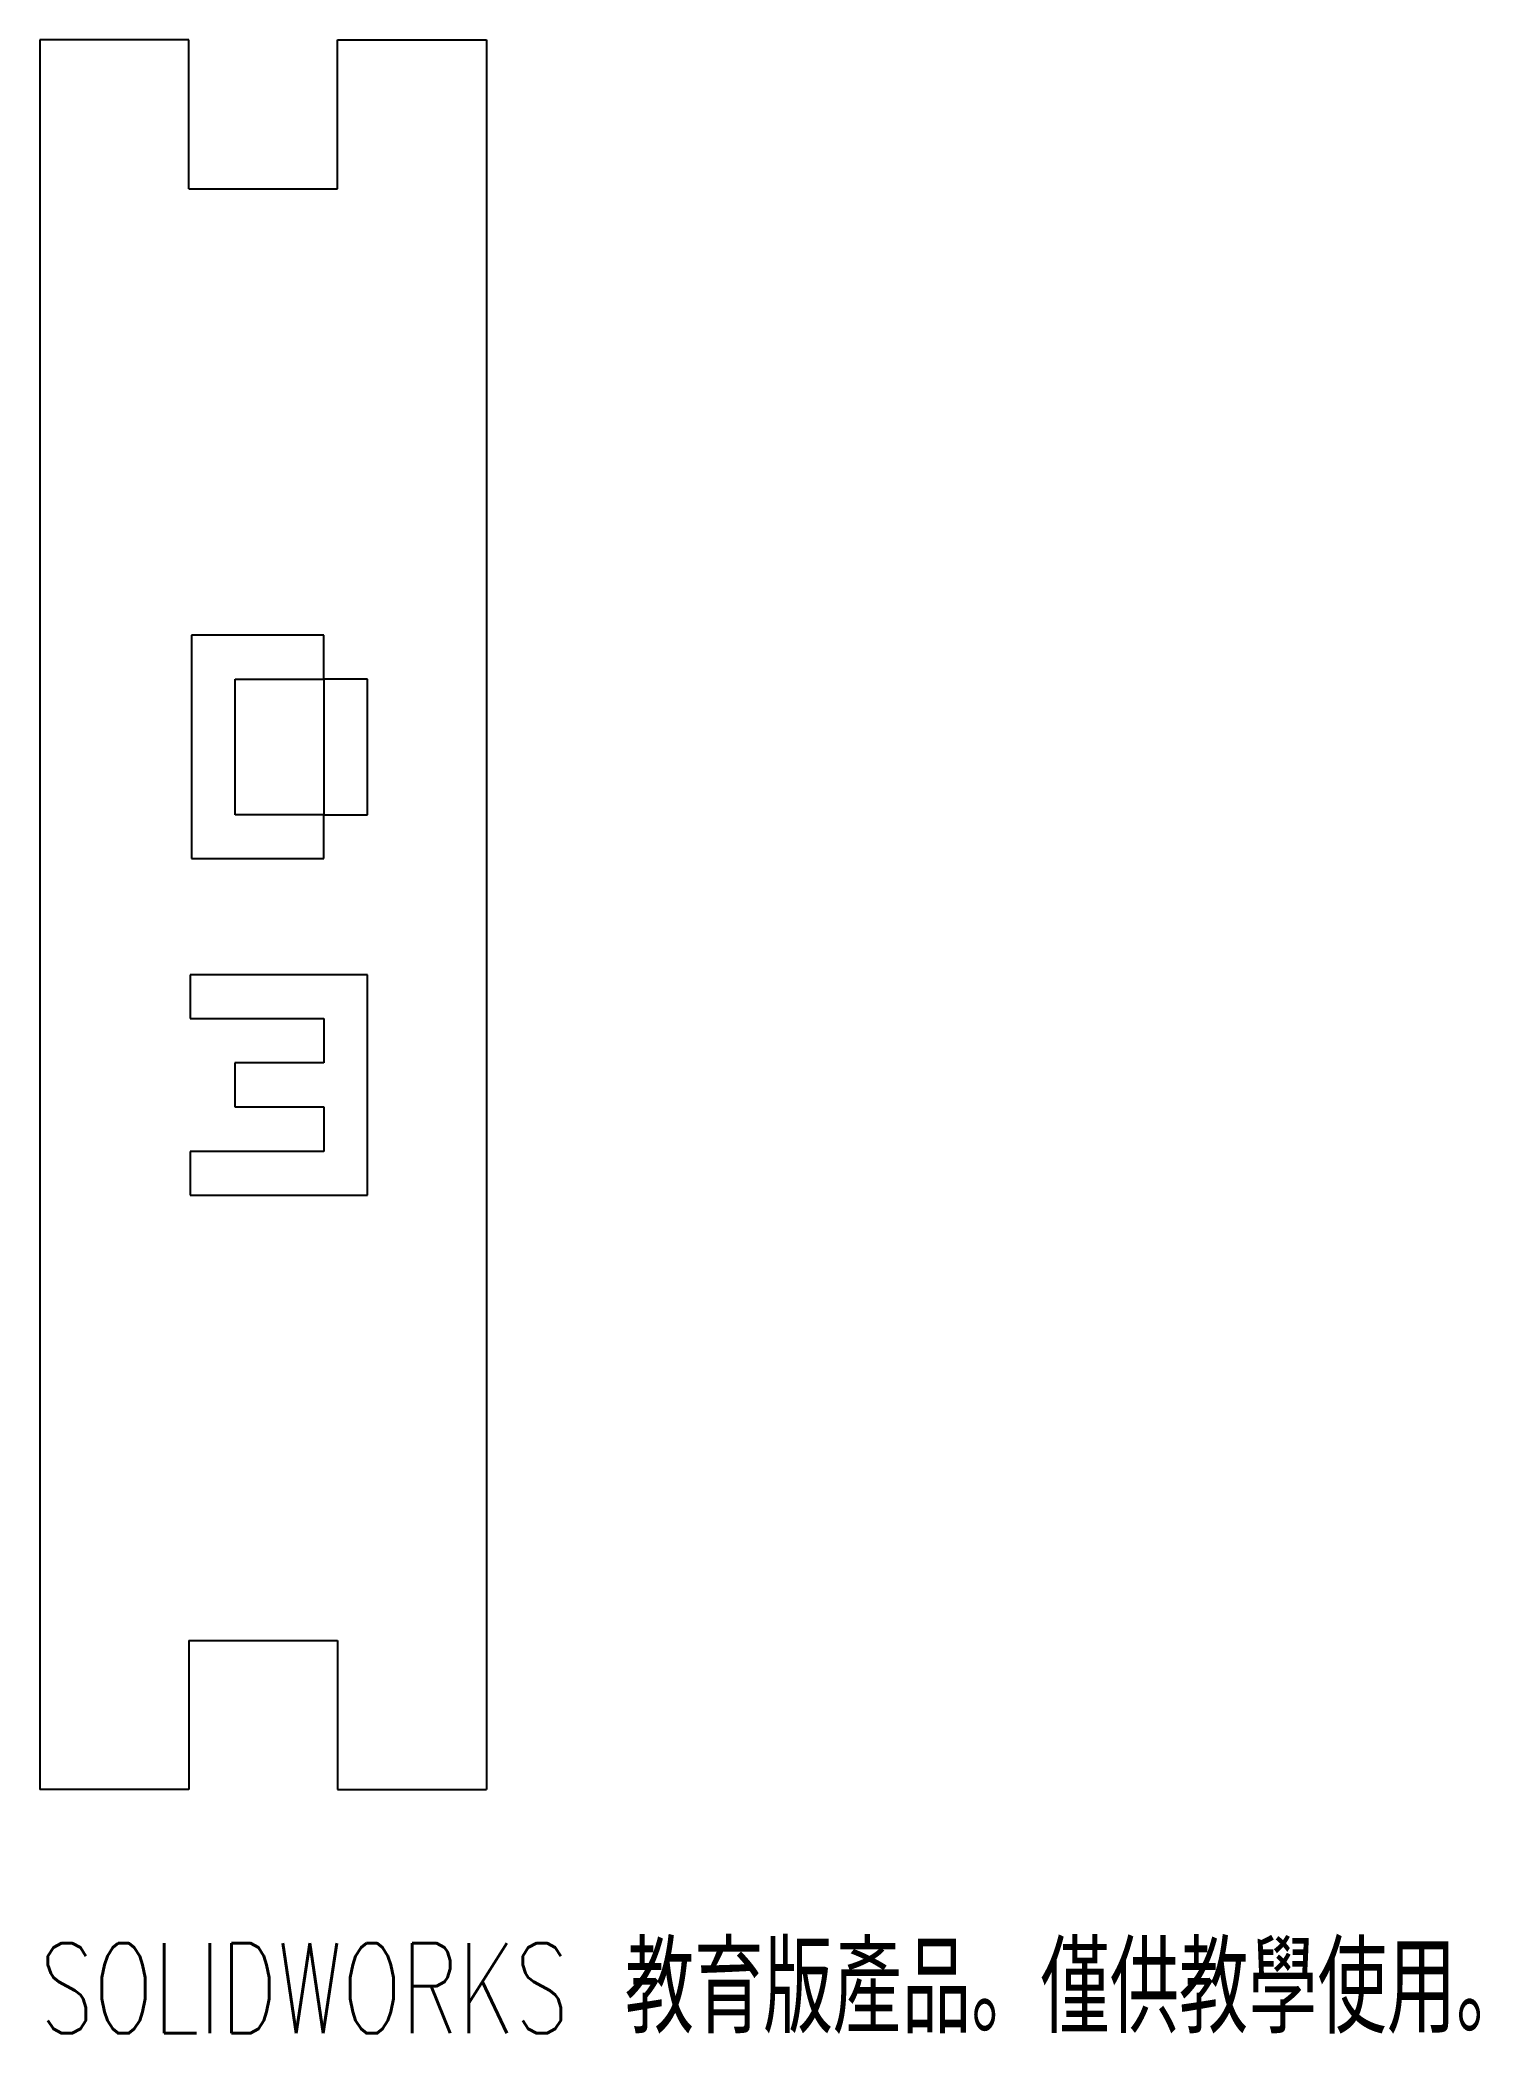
# Paper-space layout '_上視' of a CAD drawing. Header units: millimetres. Extents: x -12 to 65, y -60 to 47.
import ezdxf

# ---------------------------------------------------------------- set-up
doc = ezdxf.new("R2010")
doc.units = ezdxf.units.MM
doc.styles.add('SLDTEXTSTYLE0', font='TXT', dxfattribs={"width": 0.7, "bigfont": 'bigfont'})

psp = doc.layouts.new('_上視')

# ---------------------------------------------------------------- linework, layer by layer
at = {"color": 7, "linetype": 'Continuous', "lineweight": 25}
for p, q in [((-12, 47), (-12, -47)), ((-4, 47), (-12, 47)), ((-4, 39), (-4, 47)), ((4, 39), (4, 47)), ((4, 47), (12, 47)), ((12, 47), (12, -47)), ((-4, 39), (4, 39)), ((3.25, 15.01), (-3.86, 15.01)), ((-3.86, 15.01), (-3.86, 3.01)), ((3.25, 12.66), (3.25, 15.01)), ((-1.51, 5.36), (-1.51, 12.66)), ((-1.51, 12.66), (3.25, 12.66)), ((3.26, 12.66), (3.25, 5.37)), ((5.6, 12.66), (3.26, 12.66)), ((5.6, 5.36), (5.6, 12.66)), ((3.25, 5.36), (-1.51, 5.36)), ((3.25, 5.37), (5.6, 5.36)), ((3.25, 3.01), (3.25, 5.36)), ((-3.86, 3.01), (3.25, 3.01)), ((-3.92, -3.23), (-3.92, -5.58)), ((5.6, -3.23), (-3.92, -3.23)), ((5.6, -15.07), (5.6, -3.23)), ((-3.92, -5.58), (3.25, -5.58)), ((3.25, -5.58), (3.25, -7.97)), ((3.25, -7.97), (-1.53, -7.97)), ((-1.53, -7.97), (-1.53, -10.33)), ((-1.53, -10.33), (3.25, -10.33)), ((3.25, -10.33), (3.25, -12.72)), ((3.25, -12.72), (-3.92, -12.72)), ((-3.92, -12.72), (-3.92, -15.07)), ((-3.92, -15.07), (5.6, -15.07)), ((-4, -39), (4, -39)), ((-4, -39), (-4, -47)), ((4, -39), (4, -47)), ((-4, -47), (-12, -47)), ((4, -47), (12, -47))]:
    psp.add_line(p, q, dxfattribs=at)

# ---------------------------------------------------------------- texts
at = {"color": 7, "linetype": 'Continuous', "insert": (-12, -55.27), "char_height": 4.8336, "attachment_point": 1, "style": 'SLDTEXTSTYLE0'}
psp.add_mtext('SOLIDWORKS 教育版產品。僅供教學使用。', dxfattribs=at)

doc.saveas('drawing.dxf')
